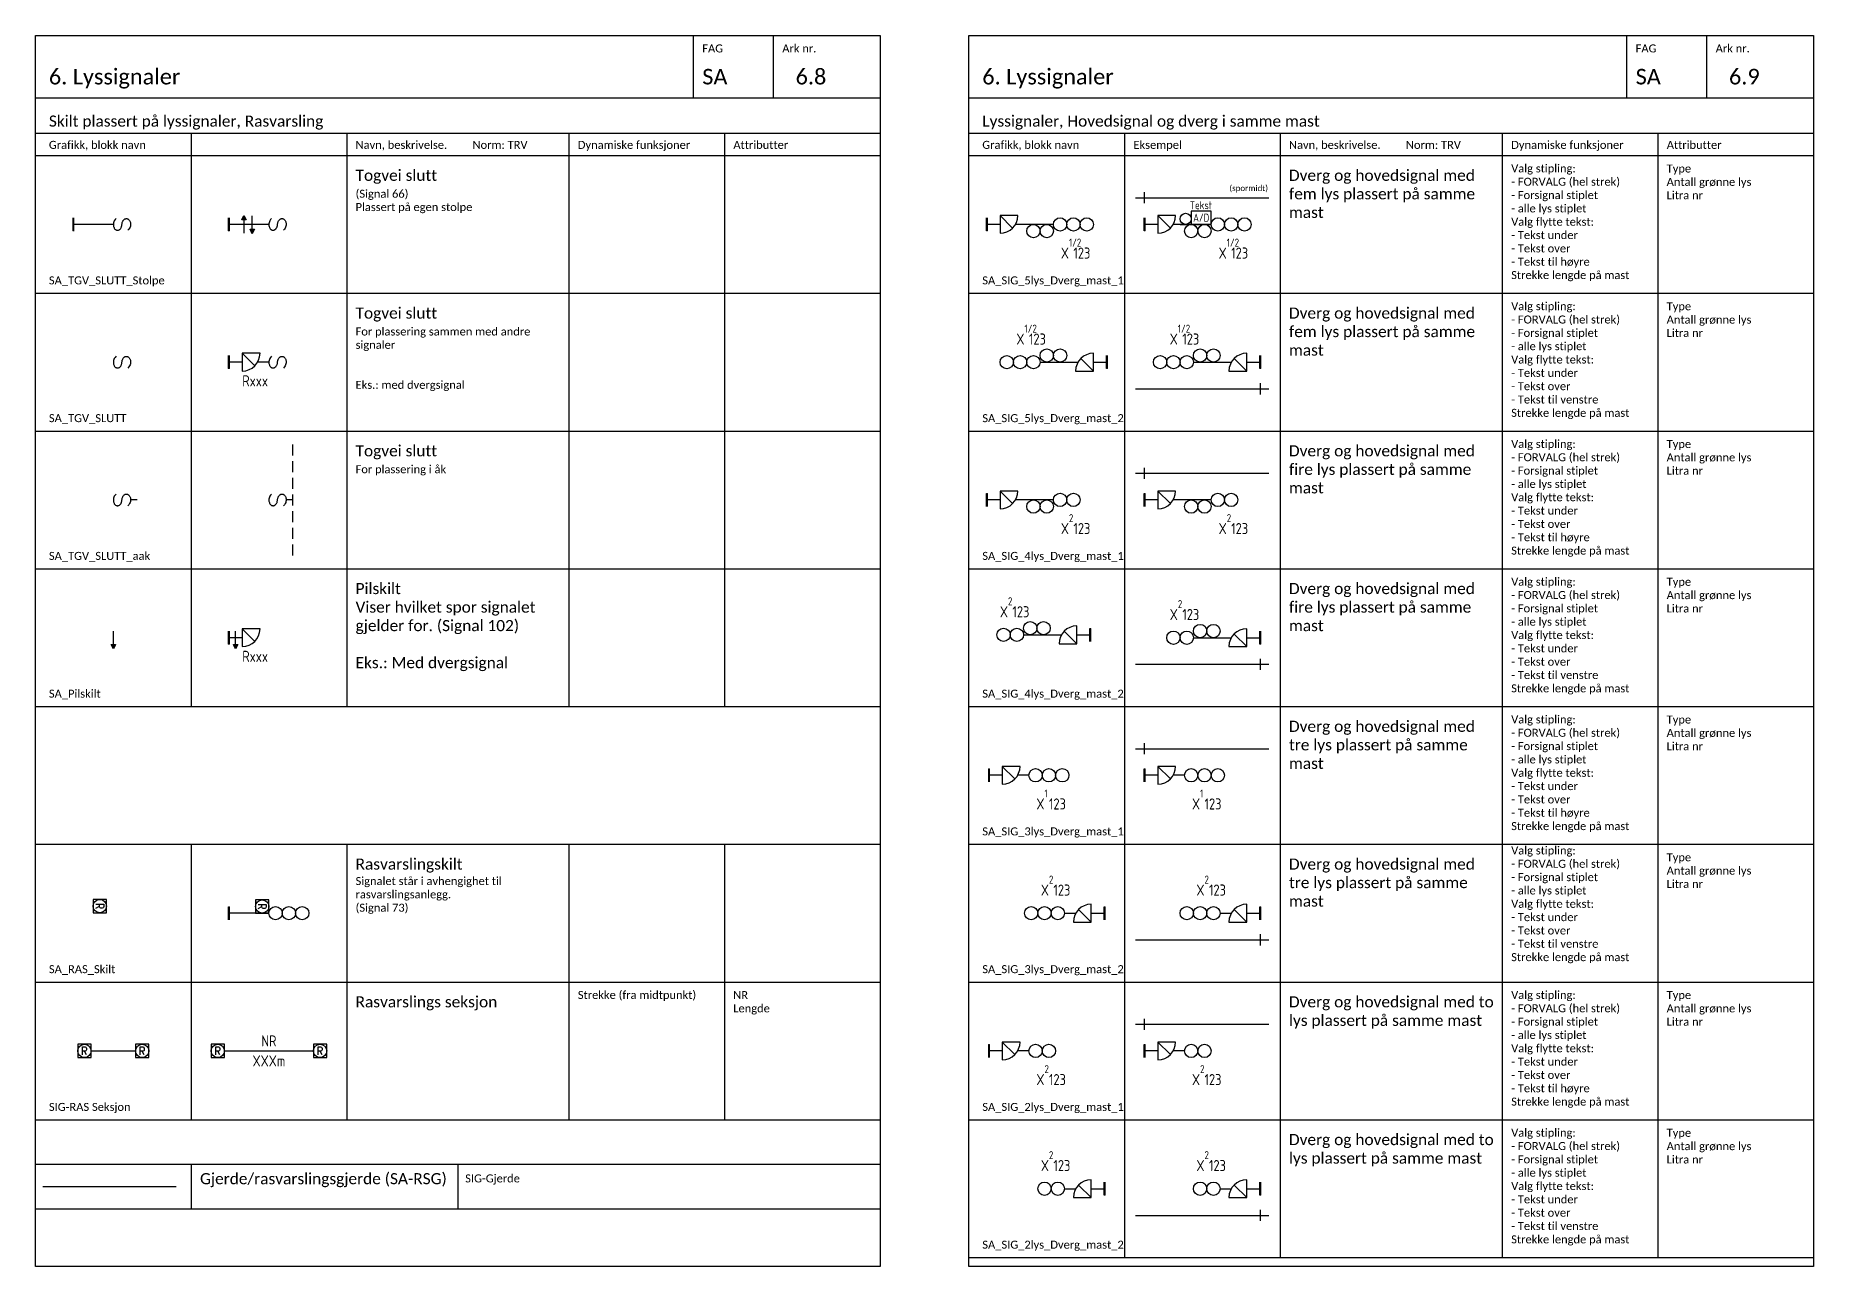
# Model space of a CAD drawing. Header units: millimetres. Extents: x -210 to 2500, y -2763 to 277.
# Drawn here: x 1470 to 1870, y -1535 to -1258 of the extents above; entities that cross this region are included whole.
import ezdxf
from ezdxf.enums import TextEntityAlignment as Align
from ezdxf.lldxf.tags import DXFTag

# ---------------------------------------------------------------- set-up
doc = ezdxf.new("R2010")
doc.units = ezdxf.units.MM
doc.linetypes.add('HIDDEN_Signal', pattern=[3.75, 2.5, -1.25])
for name, color, linetype in [('RAMME', 5, 'Continuous'), ('RAMME SYMBOLER', 4, 'Continuous'), ('RAMME TEKST', 7, 'Continuous'), ('SIG-Gjede', 2, 'GJERDE1'), ('SIG-Signaler', 2, 'Continuous'), ('SIG-SPOR enlinje', 5, 'Continuous'), ('SIG-Sporavsnitt', 2, 'Continuous'), ('SIG-STIPLET', 5, 'HIDDEN_Signal'), ('SIG_ATT_Tekst18', 4, 'Continuous'), ('SIG_ATT_Tekst25', 2, 'Continuous')]:
    doc.layers.add(name, color=color, linetype=linetype)
doc.layers.add('Wipeout', color=7, linetype='Continuous', true_color=0xfffefd)
doc.styles.add('Calibri', font='calibri.ttf')
doc.styles.add('ISOCP', font='isocp.shx', dxfattribs={"width": 0.9})
doc.styles.get("Standard").update_dxf_attribs({"font": 'txt.shx'})
tags = doc.linetypes.add('GJERDE1', pattern='A,3.05,["//",Standard,S=1.25,R=0,X=0,Y=-0.7],4.5', length=7.55).pattern_tags.tags
tags[4] = DXFTag(74, 10)

# ---------------------------------------------------------------- blocks, each defined once
blk = doc.blocks.new('SA_TGV_SLUTT_Stolpe')
at = {"color": 0, "linetype": 'ByBlock', "lineweight": -2}
for p, q in [((0, -1.5), (0, 1.5)), ((0, 1.5), (0, -1.5)), ((9, 0), (0, 0)), ((9.04, 0.36), (9, 0.14)), ((9, 0.14), (9, -0.07)), ((9.11, 0.6), (9.04, 0.36)), ((9.22, 0.84), (9.11, 0.6)), ((9.39, 1.08), (9.22, 0.84)), ((9.61, 1.33), (9.39, 1.08)), ((10.92, -0.14), (10.94, 0)), ((10.94, 0), (10.96, 0.15)), ((10.96, 0.15), (10.99, 0.29)), ((10.99, 0.29), (11.02, 0.43)), ((11.02, 0.43), (11.05, 0.56)), ((11.05, 0.56), (11.1, 0.68)), ((11.1, 0.68), (11.16, 0.78)), ((11.16, 0.78), (11.22, 0.88)), ((11.22, 0.88), (11.29, 0.97)), ((11.29, 0.97), (11.37, 1.05)), ((11.37, 1.05), (11.45, 1.12)), ((11.45, 1.12), (11.53, 1.17)), ((11.53, 1.17), (11.61, 1.22)), ((11.61, 1.22), (11.69, 1.26)), ((11.69, 1.26), (11.78, 1.28)), ((11.78, 1.28), (11.86, 1.3)), ((11.86, 1.3), (11.94, 1.3)), ((11.94, 1.3), (12.03, 1.3)), ((12.03, 1.3), (12.11, 1.28)), ((12.11, 1.28), (12.19, 1.26)), ((12.19, 1.26), (12.28, 1.22)), ((12.28, 1.22), (12.36, 1.17)), ((12.36, 1.17), (12.44, 1.11)), ((12.44, 1.11), (12.52, 1.04)), ((12.52, 1.04), (12.59, 0.96)), ((12.59, 0.96), (12.66, 0.85)), ((12.66, 0.85), (12.73, 0.74)), ((12.73, 0.74), (12.78, 0.6)), ((12.78, 0.6), (12.83, 0.44)), ((12.83, 0.44), (12.87, 0.27)), ((12.87, 0.27), (12.88, 0.07)), ((12.88, 0.07), (12.88, -0.14)), ((9, -0.07), (9.02, -0.27)), ((9.02, -0.27), (9.05, -0.44)), ((9.05, -0.44), (9.1, -0.6)), ((9.1, -0.6), (9.15, -0.73)), ((9.15, -0.73), (9.22, -0.85)), ((9.22, -0.85), (9.29, -0.96)), ((9.29, -0.96), (9.36, -1.04)), ((9.36, -1.04), (9.44, -1.11)), ((9.44, -1.11), (9.52, -1.17)), ((9.52, -1.17), (9.61, -1.22)), ((9.61, -1.22), (9.69, -1.26)), ((9.69, -1.26), (9.77, -1.28)), ((9.77, -1.28), (9.86, -1.3)), ((9.86, -1.3), (9.94, -1.3)), ((9.94, -1.3), (10.03, -1.3)), ((10.03, -1.3), (10.11, -1.28)), ((10.11, -1.28), (10.19, -1.26)), ((10.19, -1.26), (10.28, -1.22)), ((10.28, -1.22), (10.36, -1.17)), ((10.36, -1.17), (10.44, -1.12)), ((10.44, -1.12), (10.52, -1.05)), ((10.52, -1.05), (10.6, -0.97)), ((10.6, -0.97), (10.67, -0.88)), ((10.67, -0.88), (10.73, -0.78)), ((10.73, -0.78), (10.78, -0.67)), ((10.78, -0.67), (10.83, -0.55)), ((10.83, -0.55), (10.87, -0.42)), ((10.87, -0.42), (10.9, -0.29)), ((10.9, -0.29), (10.92, -0.14)), ((12.49, -1.08), (12.28, -1.33)), ((12.66, -0.83), (12.49, -1.08)), ((12.77, -0.59), (12.66, -0.83)), ((12.84, -0.36), (12.77, -0.59)), ((12.88, -0.14), (12.84, -0.36))]:
    blk.add_line(p, q, dxfattribs=at)
at = {"color": 0, "linetype": 'ByBlock', "lineweight": -2, "const_width": 0.5}
blk.add_lwpolyline([(0, 1.5), (0, -1.5)], dxfattribs=at)
blk = doc.blocks.new('SA_TGV_SLUTT')
at = {"color": 0, "linetype": 'ByBlock', "lineweight": -2}
for p, q in [((9.04, 0.36), (9, 0.14)), ((9, 0.14), (9, -0.07)), ((9.11, 0.6), (9.04, 0.36)), ((9.22, 0.84), (9.11, 0.6)), ((9.39, 1.08), (9.22, 0.84)), ((9.61, 1.33), (9.39, 1.08)), ((10.92, -0.14), (10.94, 0)), ((10.94, 0), (10.96, 0.15)), ((10.96, 0.15), (10.99, 0.29)), ((10.99, 0.29), (11.02, 0.43)), ((11.02, 0.43), (11.05, 0.56)), ((11.05, 0.56), (11.1, 0.68)), ((11.1, 0.68), (11.16, 0.78)), ((11.16, 0.78), (11.22, 0.88)), ((11.22, 0.88), (11.29, 0.97)), ((11.29, 0.97), (11.37, 1.05)), ((11.37, 1.05), (11.45, 1.12)), ((11.45, 1.12), (11.53, 1.17)), ((11.53, 1.17), (11.61, 1.22)), ((11.61, 1.22), (11.69, 1.26)), ((11.69, 1.26), (11.78, 1.28)), ((11.78, 1.28), (11.86, 1.3)), ((11.86, 1.3), (11.94, 1.3)), ((11.94, 1.3), (12.03, 1.3)), ((12.03, 1.3), (12.11, 1.28)), ((12.11, 1.28), (12.19, 1.26)), ((12.19, 1.26), (12.28, 1.22)), ((12.28, 1.22), (12.36, 1.17)), ((12.36, 1.17), (12.44, 1.11)), ((12.44, 1.11), (12.52, 1.04)), ((12.52, 1.04), (12.59, 0.96)), ((12.59, 0.96), (12.66, 0.85)), ((12.66, 0.85), (12.73, 0.74)), ((12.73, 0.74), (12.78, 0.6)), ((12.78, 0.6), (12.83, 0.44)), ((12.83, 0.44), (12.87, 0.27)), ((12.87, 0.27), (12.88, 0.07)), ((12.88, 0.07), (12.88, -0.14)), ((9, -0.07), (9.02, -0.27)), ((9.02, -0.27), (9.05, -0.44)), ((9.05, -0.44), (9.1, -0.6)), ((9.1, -0.6), (9.15, -0.73)), ((9.15, -0.73), (9.22, -0.85)), ((9.22, -0.85), (9.29, -0.96)), ((9.29, -0.96), (9.36, -1.04)), ((9.36, -1.04), (9.44, -1.11)), ((9.44, -1.11), (9.52, -1.17)), ((9.52, -1.17), (9.61, -1.22)), ((9.61, -1.22), (9.69, -1.26)), ((9.69, -1.26), (9.77, -1.28)), ((9.77, -1.28), (9.86, -1.3)), ((9.86, -1.3), (9.94, -1.3)), ((9.94, -1.3), (10.03, -1.3)), ((10.03, -1.3), (10.11, -1.28)), ((10.11, -1.28), (10.19, -1.26)), ((10.19, -1.26), (10.28, -1.22)), ((10.28, -1.22), (10.36, -1.17)), ((10.36, -1.17), (10.44, -1.12)), ((10.44, -1.12), (10.52, -1.05)), ((10.52, -1.05), (10.6, -0.97)), ((10.6, -0.97), (10.67, -0.88)), ((10.67, -0.88), (10.73, -0.78)), ((10.73, -0.78), (10.78, -0.67)), ((10.78, -0.67), (10.83, -0.55)), ((10.83, -0.55), (10.87, -0.42)), ((10.87, -0.42), (10.9, -0.29)), ((10.9, -0.29), (10.92, -0.14)), ((12.49, -1.08), (12.28, -1.33)), ((12.66, -0.83), (12.49, -1.08)), ((12.77, -0.59), (12.66, -0.83)), ((12.84, -0.36), (12.77, -0.59)), ((12.88, -0.14), (12.84, -0.36))]:
    blk.add_line(p, q, dxfattribs=at)
blk = doc.blocks.new('SA_Pilskilt')
at = {"linetype": 'ByBlock', "lineweight": -2}
h = blk.add_hatch(color=0, dxfattribs=at)
h.dxf.hatch_style = 1
h.paths.add_polyline_path([(-0.5, -1), (0.5, -1), (0, -2)])
at = {"color": 0, "linetype": 'ByBlock', "lineweight": -2}
blk.add_line((0, -1), (0, 2), dxfattribs=at)
for points in [[(-0.5, -1), (0.5, -1), (0, -2)], [(-0.34, -1.1), (0.34, -1.1), (0, -1.78)], [(-0.18, -1.2), (0.18, -1.2), (0, -1.55)], [(-0.01, -1.3), (0.01, -1.3), (0, -1.33)]]:
    blk.add_lwpolyline(points, close=True, dxfattribs=at)
blk = doc.blocks.new('SA_SIG_MKL')
at = {"color": 0, "linetype": 'ByBlock', "lineweight": -2}
blk.add_line((-2.5, 0), (0, 0), dxfattribs=at)
blk.add_circle((-1.25, 1.25), 1.25, dxfattribs=at)
blk = doc.blocks.new('SA_SIG_Tom')
at = {"color": 0, "linetype": 'ByBlock', "lineweight": -2}
blk.add_lwpolyline([(0, 3), (-4.5, 3), (-4.5, 0), (0, 0)], close=True, dxfattribs=at)
at = {"layer": 'SIG_ATT_Tekst18', "style": 'ISOCP', "width": 0.9}
blk.add_attdef('Tekst', text='', height=1.8, dxfattribs=at).set_placement((-2.29, 3.42), align=Align.CENTER)
blk.add_attdef('TOM', text='', height=1.8, dxfattribs=at).set_placement((-2.25, 1.5), align=Align.MIDDLE)
blk = doc.blocks.new('SA_TGV_SLUTT_aak')
at = {"color": 0, "linetype": 'ByBlock', "lineweight": -2}
for p, q in [((-5.34, 0.36), (-5.38, 0.14)), ((-5.38, 0.14), (-5.38, -0.07)), ((-5.27, 0.6), (-5.34, 0.36)), ((-5.16, 0.84), (-5.27, 0.6)), ((-4.99, 1.08), (-5.16, 0.84)), ((-4.77, 1.33), (-4.99, 1.08)), ((-3.46, -0.14), (-3.44, 0)), ((-3.44, 0), (-3.42, 0.15)), ((-3.42, 0.15), (-3.4, 0.29)), ((-3.4, 0.29), (-3.37, 0.43)), ((-3.37, 0.43), (-3.33, 0.56)), ((-3.33, 0.56), (-3.28, 0.68)), ((-3.28, 0.68), (-3.23, 0.78)), ((-3.23, 0.78), (-3.16, 0.88)), ((-3.16, 0.88), (-3.09, 0.97)), ((-3.09, 0.97), (-3.02, 1.05)), ((-3.02, 1.05), (-2.94, 1.12)), ((-2.94, 1.12), (-2.85, 1.17)), ((-2.85, 1.17), (-2.77, 1.22)), ((-2.77, 1.22), (-2.69, 1.26)), ((-2.69, 1.26), (-2.6, 1.28)), ((-2.6, 1.28), (-2.52, 1.3)), ((-2.52, 1.3), (-2.44, 1.3)), ((-2.44, 1.3), (-2.36, 1.3)), ((-2.36, 1.3), (-2.27, 1.28)), ((-2.27, 1.28), (-2.19, 1.26)), ((-2.19, 1.26), (-2.11, 1.22)), ((-2.11, 1.22), (-2.02, 1.17)), ((-2.02, 1.17), (-1.94, 1.11)), ((-1.94, 1.11), (-1.86, 1.04)), ((-1.86, 1.04), (-1.79, 0.96)), ((-1.79, 0.96), (-1.72, 0.85)), ((-1.72, 0.85), (-1.65, 0.74)), ((-1.65, 0.74), (-1.6, 0.6)), ((-1.6, 0.6), (-1.55, 0.44)), ((-1.55, 0.44), (-1.52, 0.27)), ((-1.52, 0.27), (-1.5, 0.07)), ((-1.5, 0.07), (-1.5, -0.14)), ((0, 0), (-1.5, 0)), ((-5.38, -0.07), (-5.37, -0.27)), ((-5.37, -0.27), (-5.33, -0.44)), ((-5.33, -0.44), (-5.28, -0.6)), ((-5.28, -0.6), (-5.23, -0.73)), ((-5.23, -0.73), (-5.17, -0.85)), ((-5.17, -0.85), (-5.1, -0.96)), ((-5.1, -0.96), (-5.02, -1.04)), ((-5.02, -1.04), (-4.94, -1.11)), ((-4.94, -1.11), (-4.86, -1.17)), ((-4.86, -1.17), (-4.78, -1.22)), ((-4.78, -1.22), (-4.69, -1.26)), ((-4.69, -1.26), (-4.61, -1.28)), ((-4.61, -1.28), (-4.52, -1.3)), ((-4.52, -1.3), (-4.44, -1.3)), ((-4.44, -1.3), (-4.36, -1.3)), ((-4.36, -1.3), (-4.27, -1.28)), ((-4.27, -1.28), (-4.19, -1.26)), ((-4.19, -1.26), (-4.11, -1.22)), ((-4.11, -1.22), (-4.02, -1.17)), ((-4.02, -1.17), (-3.94, -1.12)), ((-3.94, -1.12), (-3.86, -1.05)), ((-3.86, -1.05), (-3.79, -0.97)), ((-3.79, -0.97), (-3.72, -0.88)), ((-3.72, -0.88), (-3.65, -0.78)), ((-3.65, -0.78), (-3.6, -0.67)), ((-3.6, -0.67), (-3.55, -0.55)), ((-3.55, -0.55), (-3.51, -0.42)), ((-3.51, -0.42), (-3.49, -0.29)), ((-3.49, -0.29), (-3.46, -0.14)), ((-1.89, -1.08), (-2.11, -1.33)), ((-1.72, -0.83), (-1.89, -1.08)), ((-1.61, -0.59), (-1.72, -0.83)), ((-1.54, -0.36), (-1.61, -0.59)), ((-1.5, -0.14), (-1.54, -0.36))]:
    blk.add_line(p, q, dxfattribs=at)
blk = doc.blocks.new('*U599')
at = {"color": 0, "linetype": 'ByBlock', "lineweight": -2}
for p, q in [((0, -1.5), (0, 1.5)), ((0, 1.5), (0, -1.5))]:
    blk.add_line(p, q, dxfattribs=at)
at = {"color": 0, "linetype": 'ByBlock', "lineweight": -2, "const_width": 0.5}
blk.add_lwpolyline([(0, 1.5), (0, -1.5)], dxfattribs=at)
blk.add_wipeout([(3, -2), (3.52, -1.97), (4.04, -1.86), (4.53, -1.7), (5, -1.46), (5.44, -1.17), (5.83, -0.83), (6.17, -0.44), (6.46, 0), (6.7, 0.47), (6.86, 0.96), (6.97, 1.48), (7, 2), (3, 2)]).dxf.layer = 'Wipeout'
at = {"color": 0, "linetype": 'ByBlock', "lineweight": -2}
for p, q in [((3, 0), (0, 0)), ((3, 2), (3, -2)), ((7, 2), (3, 2)), ((3, 2), (5.75, -0.75))]:
    blk.add_line(p, q, dxfattribs=at)
blk.add_arc((3, 2), 4, 270, 0, dxfattribs=at)
at = {"layer": 'SIG_ATT_Tekst25', "style": 'ISOCP', "width": 0.9}
blk.add_attdef('NAVN', (3, -5.45), '', height=2.5, dxfattribs=at)
blk = doc.blocks.new('*U604')
at = {"color": 0, "linetype": 'ByBlock', "lineweight": -2}
for p, q in [((0, -1.5), (0, 1.5)), ((0, 1.5), (0, -1.5))]:
    blk.add_line(p, q, dxfattribs=at)
at = {"color": 0, "linetype": 'ByBlock', "lineweight": -2, "const_width": 0.5}
blk.add_lwpolyline([(0, 1.5), (0, -1.5)], dxfattribs=at)
blk.add_wipeout([(3, -2), (3.52, -1.97), (4.04, -1.86), (4.53, -1.7), (5, -1.46), (5.44, -1.17), (5.83, -0.83), (6.17, -0.44), (6.46, 0), (6.7, 0.47), (6.86, 0.96), (6.97, 1.48), (7, 2), (3, 2)]).dxf.layer = 'Wipeout'
at = {"color": 0, "linetype": 'ByBlock', "lineweight": -2}
for p, q in [((3, 0), (0, 0)), ((3, 2), (3, -2)), ((7, 2), (3, 2)), ((3, 2), (5.75, -0.75)), ((9, 0), (6.46, 0))]:
    blk.add_line(p, q, dxfattribs=at)
blk.add_arc((3, 2), 4, 270, 0, dxfattribs=at)
at = {"layer": 'SIG_ATT_Tekst25', "style": 'ISOCP', "width": 0.9}
blk.add_attdef('NAVN', (3, -5.45), '', height=2.5, dxfattribs=at)
blk = doc.blocks.new('SA_Avsnitt_grense')
at = {"color": 0, "linetype": 'ByBlock', "lineweight": -2}
blk.add_line((0, -1.25), (0, 1.25), dxfattribs=at)
at = {"color": 0, "linetype": 'ByBlock', "lineweight": -2, "const_width": 0.16}
blk.add_lwpolyline([(0, -1.25), (0, 1.25)], dxfattribs=at)
blk = doc.blocks.new('*U620')
at = {"color": 0, "linetype": 'ByBlock'}
for p, q in [((0, 1.5), (0, -1.5)), ((3, 0), (0, 0)), ((15, 0), (6.46, 0))]:
    blk.add_line(p, q, dxfattribs=at)
at = {"color": 0, "linetype": 'ByBlock', "lineweight": -2}
for p, q in [((3, 2), (3, -2)), ((7, 2), (3, 2)), ((3, 2), (5.75, -0.75))]:
    blk.add_line(p, q, dxfattribs=at)
at = {"color": 0, "linetype": 'ByBlock', "const_width": 0.5}
blk.add_lwpolyline([(0, 1.5), (0, -1.5)], dxfattribs=at)
at = {"color": 0, "linetype": 'ByBlock'}
for centre in [(10.5, -1.5), (13.5, -1.5), (16.5, 0), (19.5, 0), (22.5, 0)]:
    blk.add_circle(centre, 1.5, dxfattribs=at)
at = {"color": 0, "linetype": 'ByBlock', "lineweight": -2}
blk.add_arc((3, 2), 4, 270, 0, dxfattribs=at)
at = {"layer": 'SIG_ATT_Tekst18', "style": 'ISOCP', "width": 0.9}
blk.add_attdef('G', (18.5, -5), '', height=1.8, dxfattribs=at)
at = {"layer": 'SIG_ATT_Tekst25', "style": 'ISOCP', "width": 0.9}
blk.add_attdef('Type', text='', height=2.5, dxfattribs=at).set_placement((18.5, -7.7), align=Align.RIGHT)
blk.add_attdef('Litra', (19.5, -7.7), '', height=2.5, dxfattribs=at)
blk = doc.blocks.new('*U621')
at = {"color": 0, "linetype": 'ByBlock'}
for p, q in [((-15, 0), (-6.46, 0)), ((-3, 0), (0, 0)), ((0, 1.5), (0, -1.5))]:
    blk.add_line(p, q, dxfattribs=at)
at = {"color": 0, "linetype": 'ByBlock', "lineweight": -2}
for p, q in [((-3, -2), (-5.75, 0.75)), ((-3, -2), (-3, 2)), ((-7, -2), (-3, -2))]:
    blk.add_line(p, q, dxfattribs=at)
at = {"color": 0, "linetype": 'ByBlock', "const_width": 0.5}
blk.add_lwpolyline([(0, 1.5), (0, -1.5)], dxfattribs=at)
at = {"color": 0, "linetype": 'ByBlock'}
for centre in [(-22.5, 0), (-19.5, 0), (-16.5, 0), (-13.5, 1.5), (-10.5, 1.5)]:
    blk.add_circle(centre, 1.5, dxfattribs=at)
at = {"color": 0, "linetype": 'ByBlock', "lineweight": -2}
blk.add_arc((-3, -2), 4, 90, 180, dxfattribs=at)
at = {"layer": 'SIG_ATT_Tekst18', "style": 'ISOCP', "width": 0.9}
blk.add_attdef('G', (-18.5, 6.65), '', height=1.8, dxfattribs=at)
at = {"layer": 'SIG_ATT_Tekst25', "style": 'ISOCP', "width": 0.9}
blk.add_attdef('Type', text='', height=2.5, dxfattribs=at).set_placement((-18.5, 3.95), align=Align.RIGHT)
blk.add_attdef('Litra', (-17.5, 3.95), '', height=2.5, dxfattribs=at)
blk = doc.blocks.new('*U623')
at = {"color": 0, "linetype": 'ByBlock'}
for p, q in [((0, 1.5), (0, -1.5)), ((3, 0), (0, 0)), ((15, 0), (6.46, 0))]:
    blk.add_line(p, q, dxfattribs=at)
at = {"color": 0, "linetype": 'ByBlock', "lineweight": -2}
for p, q in [((3, 2), (3, -2)), ((7, 2), (3, 2)), ((3, 2), (5.75, -0.75))]:
    blk.add_line(p, q, dxfattribs=at)
at = {"color": 0, "linetype": 'ByBlock', "const_width": 0.5}
blk.add_lwpolyline([(0, 1.5), (0, -1.5)], dxfattribs=at)
at = {"color": 0, "linetype": 'ByBlock'}
for centre in [(10.5, -1.5), (13.5, -1.5), (16.5, 0), (19.5, 0)]:
    blk.add_circle(centre, 1.5, dxfattribs=at)
at = {"color": 0, "linetype": 'ByBlock', "lineweight": -2}
blk.add_arc((3, 2), 4, 270, 0, dxfattribs=at)
at = {"layer": 'SIG_ATT_Tekst18', "style": 'ISOCP', "width": 0.9}
blk.add_attdef('G', (18.5, -5), '', height=1.8, dxfattribs=at)
at = {"layer": 'SIG_ATT_Tekst25', "style": 'ISOCP', "width": 0.9}
blk.add_attdef('Type', text='', height=2.5, dxfattribs=at).set_placement((18.5, -7.7), align=Align.RIGHT)
blk.add_attdef('Litra', (19.5, -7.7), '', height=2.5, dxfattribs=at)
blk = doc.blocks.new('*U624')
at = {"color": 0, "linetype": 'ByBlock'}
for p, q in [((-15, 0), (-6.46, 0)), ((-3, 0), (0, 0)), ((0, 1.5), (0, -1.5))]:
    blk.add_line(p, q, dxfattribs=at)
at = {"color": 0, "linetype": 'ByBlock', "lineweight": -2}
for p, q in [((-3, -2), (-5.75, 0.75)), ((-3, -2), (-3, 2)), ((-7, -2), (-3, -2))]:
    blk.add_line(p, q, dxfattribs=at)
at = {"color": 0, "linetype": 'ByBlock', "const_width": 0.5}
blk.add_lwpolyline([(0, 1.5), (0, -1.5)], dxfattribs=at)
at = {"color": 0, "linetype": 'ByBlock'}
for centre in [(-19.5, 0), (-16.5, 0), (-13.5, 1.5), (-10.5, 1.5)]:
    blk.add_circle(centre, 1.5, dxfattribs=at)
at = {"color": 0, "linetype": 'ByBlock', "lineweight": -2}
blk.add_arc((-3, -2), 4, 90, 180, dxfattribs=at)
at = {"layer": 'SIG_ATT_Tekst18', "style": 'ISOCP', "width": 0.9}
blk.add_attdef('G', (-18.5, 6.65), '', height=1.8, dxfattribs=at)
at = {"layer": 'SIG_ATT_Tekst25', "style": 'ISOCP', "width": 0.9}
blk.add_attdef('Type', text='', height=2.5, dxfattribs=at).set_placement((-18.5, 3.95), align=Align.RIGHT)
blk.add_attdef('Litra', (-17.5, 3.95), '', height=2.5, dxfattribs=at)
blk = doc.blocks.new('*U287')
at = {"color": 0, "linetype": 'ByBlock'}
for p, q in [((0, 1.5), (0, -1.5)), ((3, 0), (0, 0)), ((9, 0), (6.46, 0))]:
    blk.add_line(p, q, dxfattribs=at)
at = {"color": 0, "linetype": 'ByBlock', "lineweight": -2}
for p, q in [((3, 2), (3, -2)), ((7, 2), (3, 2)), ((3, 2), (5.75, -0.75))]:
    blk.add_line(p, q, dxfattribs=at)
at = {"color": 0, "linetype": 'ByBlock', "const_width": 0.5}
blk.add_lwpolyline([(0, 1.5), (0, -1.5)], dxfattribs=at)
at = {"color": 0, "linetype": 'ByBlock'}
for centre in [(10.5, 0), (13.5, 0), (16.5, 0)]:
    blk.add_circle(centre, 1.5, dxfattribs=at)
at = {"color": 0, "linetype": 'ByBlock', "lineweight": -2}
blk.add_arc((3, 2), 4, 270, 0, dxfattribs=at)
at = {"layer": 'SIG_ATT_Tekst18', "style": 'ISOCP', "width": 0.9}
blk.add_attdef('G', (12.5, -5), '', height=1.8, dxfattribs=at)
at = {"layer": 'SIG_ATT_Tekst25', "style": 'ISOCP', "width": 0.9}
blk.add_attdef('Type', text='', height=2.5, dxfattribs=at).set_placement((12.5, -7.7), align=Align.RIGHT)
blk.add_attdef('Litra', (13.5, -7.7), '', height=2.5, dxfattribs=at)
blk = doc.blocks.new('*U625')
at = {"color": 0, "linetype": 'ByBlock'}
for p, q in [((-9, 0), (-6.46, 0)), ((-3, 0), (0, 0)), ((0, 1.5), (0, -1.5))]:
    blk.add_line(p, q, dxfattribs=at)
at = {"color": 0, "linetype": 'ByBlock', "lineweight": -2}
for p, q in [((-3, -2), (-5.75, 0.75)), ((-3, -2), (-3, 2)), ((-7, -2), (-3, -2))]:
    blk.add_line(p, q, dxfattribs=at)
at = {"color": 0, "linetype": 'ByBlock', "const_width": 0.5}
blk.add_lwpolyline([(0, 1.5), (0, -1.5)], dxfattribs=at)
at = {"color": 0, "linetype": 'ByBlock'}
for centre in [(-16.5, 0), (-13.5, 0), (-10.5, 0)]:
    blk.add_circle(centre, 1.5, dxfattribs=at)
at = {"color": 0, "linetype": 'ByBlock', "lineweight": -2}
blk.add_arc((-3, -2), 4, 90, 180, dxfattribs=at)
at = {"layer": 'SIG_ATT_Tekst18', "style": 'ISOCP', "width": 0.9}
blk.add_attdef('G', (-12.5, 6.65), '', height=1.8, dxfattribs=at)
at = {"layer": 'SIG_ATT_Tekst25', "style": 'ISOCP', "width": 0.9}
blk.add_attdef('Type', text='', height=2.5, dxfattribs=at).set_placement((-12.5, 3.95), align=Align.RIGHT)
blk.add_attdef('Litra', (-11.5, 3.95), '', height=2.5, dxfattribs=at)
blk = doc.blocks.new('*U626')
at = {"color": 0, "linetype": 'ByBlock'}
for p, q in [((0, 1.5), (0, -1.5)), ((3, 0), (0, 0)), ((9, 0), (6.46, 0))]:
    blk.add_line(p, q, dxfattribs=at)
at = {"color": 0, "linetype": 'ByBlock', "lineweight": -2}
for p, q in [((3, 2), (3, -2)), ((7, 2), (3, 2)), ((3, 2), (5.75, -0.75))]:
    blk.add_line(p, q, dxfattribs=at)
at = {"color": 0, "linetype": 'ByBlock', "const_width": 0.5}
blk.add_lwpolyline([(0, 1.5), (0, -1.5)], dxfattribs=at)
at = {"color": 0, "linetype": 'ByBlock'}
for centre in [(10.5, 0), (13.5, 0)]:
    blk.add_circle(centre, 1.5, dxfattribs=at)
at = {"color": 0, "linetype": 'ByBlock', "lineweight": -2}
blk.add_arc((3, 2), 4, 270, 0, dxfattribs=at)
at = {"layer": 'SIG_ATT_Tekst18', "style": 'ISOCP', "width": 0.9}
blk.add_attdef('G', (12.5, -5), '', height=1.8, dxfattribs=at)
at = {"layer": 'SIG_ATT_Tekst25', "style": 'ISOCP', "width": 0.9}
blk.add_attdef('Type', text='', height=2.5, dxfattribs=at).set_placement((12.5, -7.7), align=Align.RIGHT)
blk.add_attdef('Litra', (13.5, -7.7), '', height=2.5, dxfattribs=at)
blk = doc.blocks.new('*U628')
at = {"color": 0, "linetype": 'ByBlock'}
for p, q in [((-9, 0), (-6.46, 0)), ((-3, 0), (0, 0)), ((0, 1.5), (0, -1.5))]:
    blk.add_line(p, q, dxfattribs=at)
at = {"color": 0, "linetype": 'ByBlock', "lineweight": -2}
for p, q in [((-3, -2), (-5.75, 0.75)), ((-3, -2), (-3, 2)), ((-7, -2), (-3, -2))]:
    blk.add_line(p, q, dxfattribs=at)
at = {"color": 0, "linetype": 'ByBlock', "const_width": 0.5}
blk.add_lwpolyline([(0, 1.5), (0, -1.5)], dxfattribs=at)
at = {"color": 0, "linetype": 'ByBlock'}
for centre in [(-13.5, 0), (-10.5, 0)]:
    blk.add_circle(centre, 1.5, dxfattribs=at)
at = {"color": 0, "linetype": 'ByBlock', "lineweight": -2}
blk.add_arc((-3, -2), 4, 90, 180, dxfattribs=at)
at = {"layer": 'SIG_ATT_Tekst18', "style": 'ISOCP', "width": 0.9}
blk.add_attdef('G', (-12.5, 6.65), '', height=1.8, dxfattribs=at)
at = {"layer": 'SIG_ATT_Tekst25', "style": 'ISOCP', "width": 0.9}
blk.add_attdef('Type', text='', height=2.5, dxfattribs=at).set_placement((-12.5, 3.95), align=Align.RIGHT)
blk.add_attdef('Litra', (-11.5, 3.95), '', height=2.5, dxfattribs=at)
blk = doc.blocks.new('*U619')
at = {"color": 0, "linetype": 'ByBlock'}
for p, q in [((0, 1.5), (0, -1.5)), ((3, 0), (0, 0)), ((15, 0), (6.46, 0))]:
    blk.add_line(p, q, dxfattribs=at)
at = {"color": 0, "linetype": 'ByBlock', "lineweight": -2}
for p, q in [((3, 2), (3, -2)), ((7, 2), (3, 2)), ((3, 2), (5.75, -0.75))]:
    blk.add_line(p, q, dxfattribs=at)
at = {"color": 0, "linetype": 'ByBlock', "const_width": 0.5}
blk.add_lwpolyline([(0, 1.5), (0, -1.5)], dxfattribs=at)
at = {"color": 0, "linetype": 'ByBlock'}
for centre in [(10.5, -1.5), (13.5, -1.5), (16.5, 0), (19.5, 0), (22.5, 0)]:
    blk.add_circle(centre, 1.5, dxfattribs=at)
at = {"color": 0, "linetype": 'ByBlock', "lineweight": -2}
blk.add_arc((3, 2), 4, 270, 0, dxfattribs=at)
at = {"layer": 'SIG_ATT_Tekst18', "style": 'ISOCP', "width": 0.9}
blk.add_attdef('G', (18.5, -5), '', height=1.8, dxfattribs=at)
at = {"layer": 'SIG_ATT_Tekst25', "style": 'ISOCP', "width": 0.9}
blk.add_attdef('Type', text='', height=2.5, dxfattribs=at).set_placement((18.5, -7.7), align=Align.RIGHT)
blk.add_attdef('Litra', (19.5, -7.7), '', height=2.5, dxfattribs=at)
blk = doc.blocks.new('*U622')
at = {"color": 0, "linetype": 'ByBlock'}
for p, q in [((-15, 0), (-6.46, 0)), ((-3, 0), (0, 0)), ((0, 1.5), (0, -1.5))]:
    blk.add_line(p, q, dxfattribs=at)
at = {"color": 0, "linetype": 'ByBlock', "lineweight": -2}
for p, q in [((-3, -2), (-5.75, 0.75)), ((-3, -2), (-3, 2)), ((-7, -2), (-3, -2))]:
    blk.add_line(p, q, dxfattribs=at)
at = {"color": 0, "linetype": 'ByBlock', "const_width": 0.5}
blk.add_lwpolyline([(0, 1.5), (0, -1.5)], dxfattribs=at)
at = {"color": 0, "linetype": 'ByBlock'}
for centre in [(-22.5, 0), (-19.5, 0), (-16.5, 0), (-13.5, 1.5), (-10.5, 1.5)]:
    blk.add_circle(centre, 1.5, dxfattribs=at)
at = {"color": 0, "linetype": 'ByBlock', "lineweight": -2}
blk.add_arc((-3, -2), 4, 90, 180, dxfattribs=at)
at = {"layer": 'SIG_ATT_Tekst18', "style": 'ISOCP', "width": 0.9}
blk.add_attdef('G', (-18.5, 6.65), '', height=1.8, dxfattribs=at)
at = {"layer": 'SIG_ATT_Tekst25', "style": 'ISOCP', "width": 0.9}
blk.add_attdef('Type', text='', height=2.5, dxfattribs=at).set_placement((-18.5, 3.95), align=Align.RIGHT)
blk.add_attdef('Litra', (-17.5, 3.95), '', height=2.5, dxfattribs=at)
blk = doc.blocks.new('*U629')
at = {"color": 0, "linetype": 'ByBlock'}
for p, q in [((-9, 0), (-6.46, 0)), ((-3, 0), (0, 0)), ((0, 1.5), (0, -1.5))]:
    blk.add_line(p, q, dxfattribs=at)
at = {"color": 0, "linetype": 'ByBlock', "lineweight": -2}
for p, q in [((-3, -2), (-5.75, 0.75)), ((-3, -2), (-3, 2)), ((-7, -2), (-3, -2))]:
    blk.add_line(p, q, dxfattribs=at)
at = {"color": 0, "linetype": 'ByBlock', "const_width": 0.5}
blk.add_lwpolyline([(0, 1.5), (0, -1.5)], dxfattribs=at)
at = {"color": 0, "linetype": 'ByBlock'}
for centre in [(-13.5, 0), (-10.5, 0)]:
    blk.add_circle(centre, 1.5, dxfattribs=at)
at = {"color": 0, "linetype": 'ByBlock', "lineweight": -2}
blk.add_arc((-3, -2), 4, 90, 180, dxfattribs=at)
at = {"layer": 'SIG_ATT_Tekst18', "style": 'ISOCP', "width": 0.9}
blk.add_attdef('G', (-12.5, 6.65), '', height=1.8, dxfattribs=at)
at = {"layer": 'SIG_ATT_Tekst25', "style": 'ISOCP', "width": 0.9}
blk.add_attdef('Type', text='', height=2.5, dxfattribs=at).set_placement((-12.5, 3.95), align=Align.RIGHT)
blk.add_attdef('Litra', (-11.5, 3.95), '', height=2.5, dxfattribs=at)
blk = doc.blocks.new('*U627')
at = {"color": 0, "linetype": 'ByBlock'}
for p, q in [((0, 1.5), (0, -1.5)), ((3, 0), (0, 0)), ((9, 0), (6.46, 0))]:
    blk.add_line(p, q, dxfattribs=at)
at = {"color": 0, "linetype": 'ByBlock', "lineweight": -2}
for p, q in [((3, 2), (3, -2)), ((7, 2), (3, 2)), ((3, 2), (5.75, -0.75))]:
    blk.add_line(p, q, dxfattribs=at)
at = {"color": 0, "linetype": 'ByBlock', "const_width": 0.5}
blk.add_lwpolyline([(0, 1.5), (0, -1.5)], dxfattribs=at)
at = {"color": 0, "linetype": 'ByBlock'}
for centre in [(10.5, 0), (13.5, 0)]:
    blk.add_circle(centre, 1.5, dxfattribs=at)
at = {"color": 0, "linetype": 'ByBlock', "lineweight": -2}
blk.add_arc((3, 2), 4, 270, 0, dxfattribs=at)
at = {"layer": 'SIG_ATT_Tekst18', "style": 'ISOCP', "width": 0.9}
blk.add_attdef('G', (12.5, -5), '', height=1.8, dxfattribs=at)
at = {"layer": 'SIG_ATT_Tekst25', "style": 'ISOCP', "width": 0.9}
blk.add_attdef('Type', text='', height=2.5, dxfattribs=at).set_placement((12.5, -7.7), align=Align.RIGHT)
blk.add_attdef('Litra', (13.5, -7.7), '', height=2.5, dxfattribs=at)
blk = doc.blocks.new('SA_RAS_Skilt')
at = {"color": 0, "linetype": 'ByBlock', "lineweight": -2}
for p, q in [((-3, 3), (-3, 0)), ((0, 3), (-3, 3)), ((-3, 0), (0, 0)), ((-2.4, 1.95), (-0.6, 1.95)), ((-2.4, 1.05), (-1.56, 1.5)), ((-1.56, 1.36), (-1.56, 1.95)), ((-1.5, 1.17), (-1.56, 1.36)), ((-1.43, 1.1), (-1.5, 1.17)), ((-1.26, 1.05), (-1.43, 1.1)), ((-0.92, 1.05), (-1.26, 1.05)), ((-0.74, 1.11), (-0.92, 1.05)), ((-0.67, 1.17), (-0.74, 1.11)), ((-0.6, 1.37), (-0.67, 1.17)), ((-0.6, 1.95), (-0.6, 1.37)), ((0, 0), (0, 3))]:
    blk.add_line(p, q, dxfattribs=at)
blk.add_circle((-1.5, 1.5), 1.5, dxfattribs=at)
blk = doc.blocks.new('*U618')
at = {"color": 0, "linetype": 'ByBlock', "lineweight": -2}
blk.add_line((-5, 0), (5, 0), dxfattribs=at)
at = {"color": 0, "linetype": 'ByBlock', "lineweight": -2, "rotation": 90}
for p in [(-5, 1.5), (8, 1.5)]:
    blk.add_blockref('SA_RAS_Skilt', p, dxfattribs=at)
at = {"layer": 'SIG_ATT_Tekst25', "style": 'ISOCP', "width": 0.9}
for tag, p in [('NR', (0, 1)), ('Lengde', (0, -3.5))]:
    blk.add_attdef(tag, text='', height=2.5, dxfattribs=at).set_placement(p, align=Align.CENTER)
blk = doc.blocks.new('*U560')
at = {"color": 0, "linetype": 'ByBlock'}
for p, q in [((0, 1.5), (0, -1.5)), ((9, 0), (0, 0))]:
    blk.add_line(p, q, dxfattribs=at)
at = {"color": 0, "linetype": 'ByBlock', "const_width": 0.5}
blk.add_lwpolyline([(0, 1.5), (0, -1.5)], dxfattribs=at)
at = {"color": 0, "linetype": 'ByBlock'}
for centre in [(10.5, 0), (13.5, 0), (16.5, 0)]:
    blk.add_circle(centre, 1.5, dxfattribs=at)
at = {"layer": 'SIG_ATT_Tekst18', "style": 'ISOCP', "width": 0.9}
blk.add_attdef('G', (12.5, -5), '', height=1.8, dxfattribs=at)
at = {"layer": 'SIG_ATT_Tekst25', "style": 'ISOCP', "width": 0.9}
blk.add_attdef('Type', text='', height=2.5, dxfattribs=at).set_placement((12.5, -7.7), align=Align.RIGHT)
blk.add_attdef('Litra', (13.5, -7.7), '', height=2.5, dxfattribs=at)
blk = doc.blocks.new('*U617')
at = {"color": 0, "linetype": 'ByBlock', "lineweight": -2}
blk.add_line((-10, 0), (10, 0), dxfattribs=at)
at = {"color": 0, "linetype": 'ByBlock', "lineweight": -2, "rotation": 90}
for p in [(-10, 1.5), (13, 1.5)]:
    blk.add_blockref('SA_RAS_Skilt', p, dxfattribs=at)
at = {"layer": 'SIG_ATT_Tekst25', "style": 'ISOCP', "width": 0.9}
for tag, p in [('NR', (0, 1)), ('Lengde', (0, -3.5))]:
    blk.add_attdef(tag, text='', height=2.5, dxfattribs=at).set_placement(p, align=Align.CENTER)

msp = doc.modelspace()

# ---------------------------------------------------------------- linework, layer by layer
at = {"layer": 'RAMME'}
for p, q in [((1470, -1272), (1660, -1272)), ((1680, -1272), (1870, -1272))]:
    msp.add_line(p, q, dxfattribs=at)
for points in [[(1660, -1535), (1470, -1535), (1470, -1258), (1660, -1258)], [(1870, -1535), (1680, -1535), (1680, -1258), (1870, -1258)]]:
    msp.add_lwpolyline(points, close=True, dxfattribs=at)
at = {"layer": 'RAMME SYMBOLER'}
for p, q in [((1618, -1272), (1618, -1258)), ((1636, -1272), (1636, -1258)), ((1828, -1272), (1828, -1258)), ((1846, -1272), (1846, -1258)), ((1470, -1280), (1660, -1280)), ((1505, -1280), (1505, -1409)), ((1540, -1280), (1540, -1409)), ((1590, -1280), (1590, -1409)), ((1625, -1280), (1625, -1409)), ((1680, -1280), (1870, -1280)), ((1715, -1280), (1715, -1533)), ((1750, -1280), (1750, -1533)), ((1800, -1280), (1800, -1533)), ((1835, -1280), (1835, -1533)), ((1470, -1285), (1660, -1285)), ((1680, -1285), (1870, -1285)), ((1470, -1316), (1660, -1316)), ((1680, -1316), (1870, -1316)), ((1470, -1347), (1660, -1347)), ((1680, -1347), (1870, -1347)), ((1470, -1378), (1660, -1378)), ((1680, -1378), (1870, -1378)), ((1470, -1409), (1660, -1409)), ((1680, -1409), (1870, -1409)), ((1470, -1440), (1660, -1440)), ((1505, -1440), (1505, -1502)), ((1540, -1440), (1540, -1502)), ((1590, -1440), (1590, -1502)), ((1625, -1440), (1625, -1502)), ((1680, -1440), (1870, -1440)), ((1470, -1471), (1660, -1471)), ((1680, -1471), (1870, -1471)), ((1470, -1502), (1660, -1502)), ((1680, -1502), (1870, -1502)), ((1470, -1512), (1660, -1512)), ((1505, -1512), (1505, -1522)), ((1565, -1512), (1565, -1522)), ((1470, -1522), (1660, -1522)), ((1680, -1533), (1870, -1533))]:
    msp.add_line(p, q, dxfattribs=at)
at = {"layer": 'SIG-Gjede'}
msp.add_line((1471.632, -1517), (1501.632, -1517), dxfattribs=at)
at = {"layer": 'SIG-SPOR enlinje'}
for p, q in [((1717.5, -1294.5), (1747.5, -1294.5)), ((1717.5, -1337.5), (1747.5, -1337.5)), ((1717.5, -1356.5), (1747.5, -1356.5)), ((1717.5, -1399.5), (1747.5, -1399.5)), ((1717.5, -1418.5), (1747.5, -1418.5)), ((1717.5, -1461.5), (1747.5, -1461.5)), ((1717.5, -1480.5), (1747.5, -1480.5)), ((1717.5, -1523.5), (1747.5, -1523.5))]:
    msp.add_line(p, q, dxfattribs=at)
at = {"layer": 'SIG-STIPLET'}
msp.add_line((1527.882, -1375), (1527.882, -1350), dxfattribs=at)

# ---------------------------------------------------------------- block references
at = {"layer": 'SIG-Signaler'}
for name, p, values in [('SA_SIG_Tom', (1734.5, -1300.5), {'Tekst': 'Tekst', 'TOM': 'A/D'}), ('*U620', (1684, -1300.5), {'Type': 'X', 'G': '1/2', 'Litra': '123'}), ('*U619', (1719.5, -1300.5), {'Type': 'X', 'G': '1/2', 'Litra': '123'}), ('*U621', (1711, -1331.5), {'Type': 'X', 'G': '1/2', 'Litra': '123'}), ('*U622', (1745.5, -1331.5), {'Type': 'X', 'G': '1/2', 'Litra': '123'}), ('*U623', (1684, -1362.5), {'Type': 'X', 'G': '2', 'Litra': '123'}), ('*U623', (1719.5, -1362.5), {'Type': 'X', 'G': '2', 'Litra': '123'}), ('*U624', (1707.283, -1392.864), {'Type': 'X', 'G': '2', 'Litra': '123'}), ('*U624', (1745.5, -1393.5), {'Type': 'X', 'G': '2', 'Litra': '123'}), ('*U287', (1684.5, -1424.471), {'Type': 'X', 'G': '1', 'Litra': '123'}), ('*U287', (1719.5, -1424.471), {'Type': 'X', 'G': '1', 'Litra': '123'}), ('*U625', (1710.5, -1455.5), {'Type': 'X', 'G': '2', 'Litra': '123'}), ('*U625', (1745.5, -1455.5), {'Type': 'X', 'G': '2', 'Litra': '123'}), ('*U617', (1522.5, -1486.5), {'Lengde': 'XXXm', 'NR': 'NR'}), ('*U626', (1684.5, -1486.5), {'Type': 'X', 'G': '2', 'Litra': '123'}), ('*U627', (1719.5, -1486.5), {'Type': 'X', 'G': '2', 'Litra': '123'}), ('*U628', (1710.5, -1517.5), {'Type': 'X', 'G': '2', 'Litra': '123'}), ('*U629', (1745.5, -1517.5), {'Type': 'X', 'G': '2', 'Litra': '123'})]:
    msp.add_blockref(name, p, dxfattribs=at).add_auto_attribs(values)
for name, p in [('SA_TGV_SLUTT_Stolpe', (1478.5, -1300.5)), ('SA_TGV_SLUTT_Stolpe', (1513.5, -1300.5)), ('SA_Pilskilt', (1518.753, -1300.584)), ('SA_SIG_MKL', (1730, -1300.5)), ('SA_TGV_SLUTT', (1478.5, -1331.5)), ('SA_TGV_SLUTT', (1513.5, -1331.5)), ('SA_TGV_SLUTT_aak', (1492.882, -1362.5)), ('SA_TGV_SLUTT_aak', (1527.882, -1362.5)), ('SA_Pilskilt', (1487.5, -1394)), ('SA_Pilskilt', (1515, -1394)), ('SA_RAS_Skilt', (1485.94, -1455.403)), ('*U560', (1513.5, -1455.5)), ('SA_RAS_Skilt', (1522.5, -1455.5)), ('*U618', (1487.5, -1486.5))]:
    msp.add_blockref(name, p, dxfattribs=at)
at = {"layer": 'SIG-Signaler', "rotation": 180}
msp.add_blockref('SA_Pilskilt', (1516.887, -1300.486), dxfattribs=at)
at = {"layer": 'SIG-Sporavsnitt'}
for p in [(1719.5, -1294.5), (1719.5, -1356.5), (1719.5, -1418.5), (1719.5, -1480.5)]:
    msp.add_blockref('SA_Avsnitt_grense', p, dxfattribs=at)
at = {"layer": 'SIG-Sporavsnitt', "xscale": -1, "rotation": 180}
for p in [(1745.5, -1337.5), (1745.5, -1399.5), (1745.5, -1461.5), (1745.5, -1523.5)]:
    msp.add_blockref('SA_Avsnitt_grense', p, dxfattribs=at)

# ---------------------------------------------------------------- texts
at = {"layer": 'RAMME TEKST', "linetype": 'ByBlock', "style": 'Calibri'}
for s, height, p in [('FAG', 1.8, (1620, -1261.8)), ('Ark nr.', 1.8, (1638, -1261.8)), ('FAG', 1.8, (1830, -1261.8)), ('Ark nr.', 1.8, (1848, -1261.8)), ('6. Lyssignaler', 3.5, (1473, -1269)), ('SA', 3.5, (1620, -1269)), ('6.8', 3.5, (1641, -1269)), ('6. Lyssignaler', 3.5, (1683, -1269)), ('SA', 3.5, (1830, -1269)), ('6.9', 3.5, (1851, -1269)), ('Skilt plassert på lyssignaler, Rasvarsling', 2.5, (1473, -1278.5)), ('Lyssignaler, Hovedsignal og dverg i samme mast', 2.5, (1683, -1278.5)), ('Grafikk, blokk navn', 1.8, (1473, -1283.5)), ('Navn, beskrivelse.         Norm: TRV', 1.8, (1542, -1283.5)), ('Dynamiske funksjoner', 1.8, (1592, -1283.5)), ('Attributter', 1.8, (1627, -1283.5)), ('Grafikk, blokk navn', 1.8, (1683, -1283.5)), ('Eksempel', 1.8, (1717, -1283.5)), ('Navn, beskrivelse.         Norm: TRV', 1.8, (1752, -1283.5)), ('Dynamiske funksjoner', 1.8, (1802, -1283.5)), ('Attributter', 1.8, (1837, -1283.5)), ('(spormidt)', 1.3, (1738.594, -1293)), ('SA_TGV_SLUTT_Stolpe', 1.8, (1473, -1314)), ('SA_SIG_5lys_Dverg_mast_1', 1.8, (1683, -1314)), ('SA_TGV_SLUTT', 1.8, (1473, -1345)), ('SA_SIG_5lys_Dverg_mast_2', 1.8, (1683, -1345)), ('SA_TGV_SLUTT_aak', 1.8, (1473, -1376)), ('SA_SIG_4lys_Dverg_mast_1', 1.8, (1683, -1376)), ('SA_Pilskilt', 1.8, (1473, -1407)), ('SA_SIG_4lys_Dverg_mast_2', 1.8, (1683, -1407)), ('SA_SIG_3lys_Dverg_mast_1', 1.8, (1683, -1438)), ('SA_RAS_Skilt', 1.8, (1473, -1469)), ('SA_SIG_3lys_Dverg_mast_2', 1.8, (1683, -1469)), ('SIG-RAS Seksjon', 1.8, (1473, -1500)), ('SA_SIG_2lys_Dverg_mast_1', 1.8, (1683, -1500)), ('SIG-Gjerde', 1.8, (1566.663, -1516.092)), ('SA_SIG_2lys_Dverg_mast_2', 1.8, (1683, -1531))]:
    msp.add_text(s, height=height, dxfattribs=at).set_placement(p)
at = {"layer": 'RAMME TEKST', "linetype": 'ByBlock', "attachment_point": 1, "style": 'Calibri'}
for s, insert, char_height, width in [('Togvei slutt', (1542, -1288.2), 2.5, 46), ('Dverg og hovedsignal med fem lys plassert på samme mast', (1752, -1288.2), 2.5, 46), ('Valg stipling:\\P- FORVALG (hel strek)\\P- Forsignal stiplet\\P- alle lys stiplet\\PValg flytte tekst:\\P- Tekst under\\P- Tekst over\\P- Tekst til høyre\\PStrekke lengde på mast', (1802, -1287), 1.8, 33), ('(Signal 66)\\PPlassert på egen stolpe', (1542, -1292.7), 1.8, 46), ('Togvei slutt', (1542, -1319.2), 2.5, 46), ('Dverg og hovedsignal med fem lys plassert på samme mast', (1752, -1319.2), 2.5, 46), ('Valg stipling:\\P- FORVALG (hel strek)\\P- Forsignal stiplet\\P- alle lys stiplet\\PValg flytte tekst:\\P- Tekst under\\P- Tekst over\\P- Tekst til venstre\\PStrekke lengde på mast', (1802, -1318), 1.8, 33), ('For plassering sammen med andre signaler\\P\\P\\PEks.: med dvergsignal', (1542, -1323.7), 1.8, 46), ('Togvei slutt', (1542, -1350.2), 2.5, 46), ('Dverg og hovedsignal med fire lys plassert på samme mast', (1752, -1350.2), 2.5, 46), ('Valg stipling:\\P- FORVALG (hel strek)\\P- Forsignal stiplet\\P- alle lys stiplet\\PValg flytte tekst:\\P- Tekst under\\P- Tekst over\\P- Tekst til høyre\\PStrekke lengde på mast', (1802, -1349), 1.8, 33), ('For plassering i åk', (1542, -1354.7), 1.8, 46), ('Valg stipling:\\P- FORVALG (hel strek)\\P- Forsignal stiplet\\P- alle lys stiplet\\PValg flytte tekst:\\P- Tekst under\\P- Tekst over\\P- Tekst til venstre\\PStrekke lengde på mast', (1802, -1380), 1.8, 33), ('Pilskilt\\PViser hvilket spor signalet gjelder for. (Signal 102)\\P\\PEks.: Med dvergsignal', (1542, -1381.2), 2.5, 46), ('Dverg og hovedsignal med fire lys plassert på samme mast', (1752, -1381.2), 2.5, 46), ('Dverg og hovedsignal med tre lys plassert på samme mast', (1752, -1412.2), 2.5, 46), ('Valg stipling:\\P- FORVALG (hel strek)\\P- Forsignal stiplet\\P- alle lys stiplet\\PValg flytte tekst:\\P- Tekst under\\P- Tekst over\\P- Tekst til høyre\\PStrekke lengde på mast', (1802, -1411), 1.8, 33), ('Rasvarslingskilt\\P{\\H0.72x;Signalet står i avhengighet til rasvarslingsanlegg.\\P(Signal 73)}', (1542, -1443.2), 2.5, 46), ('Dverg og hovedsignal med tre lys plassert på samme mast', (1752, -1443.2), 2.5, 46), ('Valg stipling:\\P- FORVALG (hel strek)\\P- Forsignal stiplet\\P- alle lys stiplet\\PValg flytte tekst:\\P- Tekst under\\P- Tekst over\\P- Tekst til venstre\\PStrekke lengde på mast', (1802, -1440.487), 1.8, 33), ('Rasvarslings seksjon', (1542, -1474.2), 2.5, 46), ('Strekke (fra midtpunkt)', (1592, -1473), 1.8, 33), ('Dverg og hovedsignal med to lys plassert på samme mast', (1752, -1474.2), 2.5, 46), ('Valg stipling:\\P- FORVALG (hel strek)\\P- Forsignal stiplet\\P- alle lys stiplet\\PValg flytte tekst:\\P- Tekst under\\P- Tekst over\\P- Tekst til høyre\\PStrekke lengde på mast', (1802, -1473), 1.8, 33), ('Valg stipling:\\P- FORVALG (hel strek)\\P- Forsignal stiplet\\P- alle lys stiplet\\PValg flytte tekst:\\P- Tekst under\\P- Tekst over\\P- Tekst til venstre\\PStrekke lengde på mast', (1802, -1504), 1.8, 33), ('Dverg og hovedsignal med to lys plassert på samme mast', (1752, -1505.2), 2.5, 46)]:
    msp.add_mtext(s, dxfattribs=dict(at, insert=insert, char_height=char_height, width=width))
at = {"layer": 'RAMME TEKST', "linetype": 'ByBlock', "lineweight": -2, "char_height": 1.8, "width": 26.77885, "attachment_point": 1, "style": 'Calibri'}
for s, insert in [('Type \\PAntall grønne lys\\PLitra nr', (1836.971, -1287.025)), ('Type \\PAntall grønne lys\\PLitra nr', (1836.971, -1318.025)), ('Type \\PAntall grønne lys\\PLitra nr', (1836.971, -1349.025)), ('Type \\PAntall grønne lys\\PLitra nr', (1836.971, -1380.025)), ('Type \\PAntall grønne lys\\PLitra nr', (1836.971, -1411.025)), ('Type \\PAntall grønne lys\\PLitra nr', (1836.971, -1442.025)), ('Lengde', (1626.971, -1476.025)), ('NR', (1626.971, -1473.025)), ('Type \\PAntall grønne lys\\PLitra nr', (1836.971, -1473.025)), ('Type \\PAntall grønne lys\\PLitra nr', (1836.971, -1504.025))]:
    msp.add_mtext(s, dxfattribs=dict(at, insert=insert))
at = {"layer": 'RAMME TEKST', "lineweight": -2, "insert": (1507, -1514), "char_height": 2.5, "width": 56.38781, "attachment_point": 1, "style": 'Calibri'}
msp.add_mtext('Gjerde/rasvarslingsgjerde (SA-RSG)', dxfattribs=at)

# ---------------------------------------------------------------- next in the draw order: block references
at = {"layer": 'SIG-Signaler'}
for name, p in [('*U604', (1513.5, -1331.5)), ('*U599', (1513.5, -1393.5))]:
    msp.add_blockref(name, p, dxfattribs=at).add_auto_attribs({'NAVN': 'Rxxx'})

doc.saveas('drawing.dxf')
